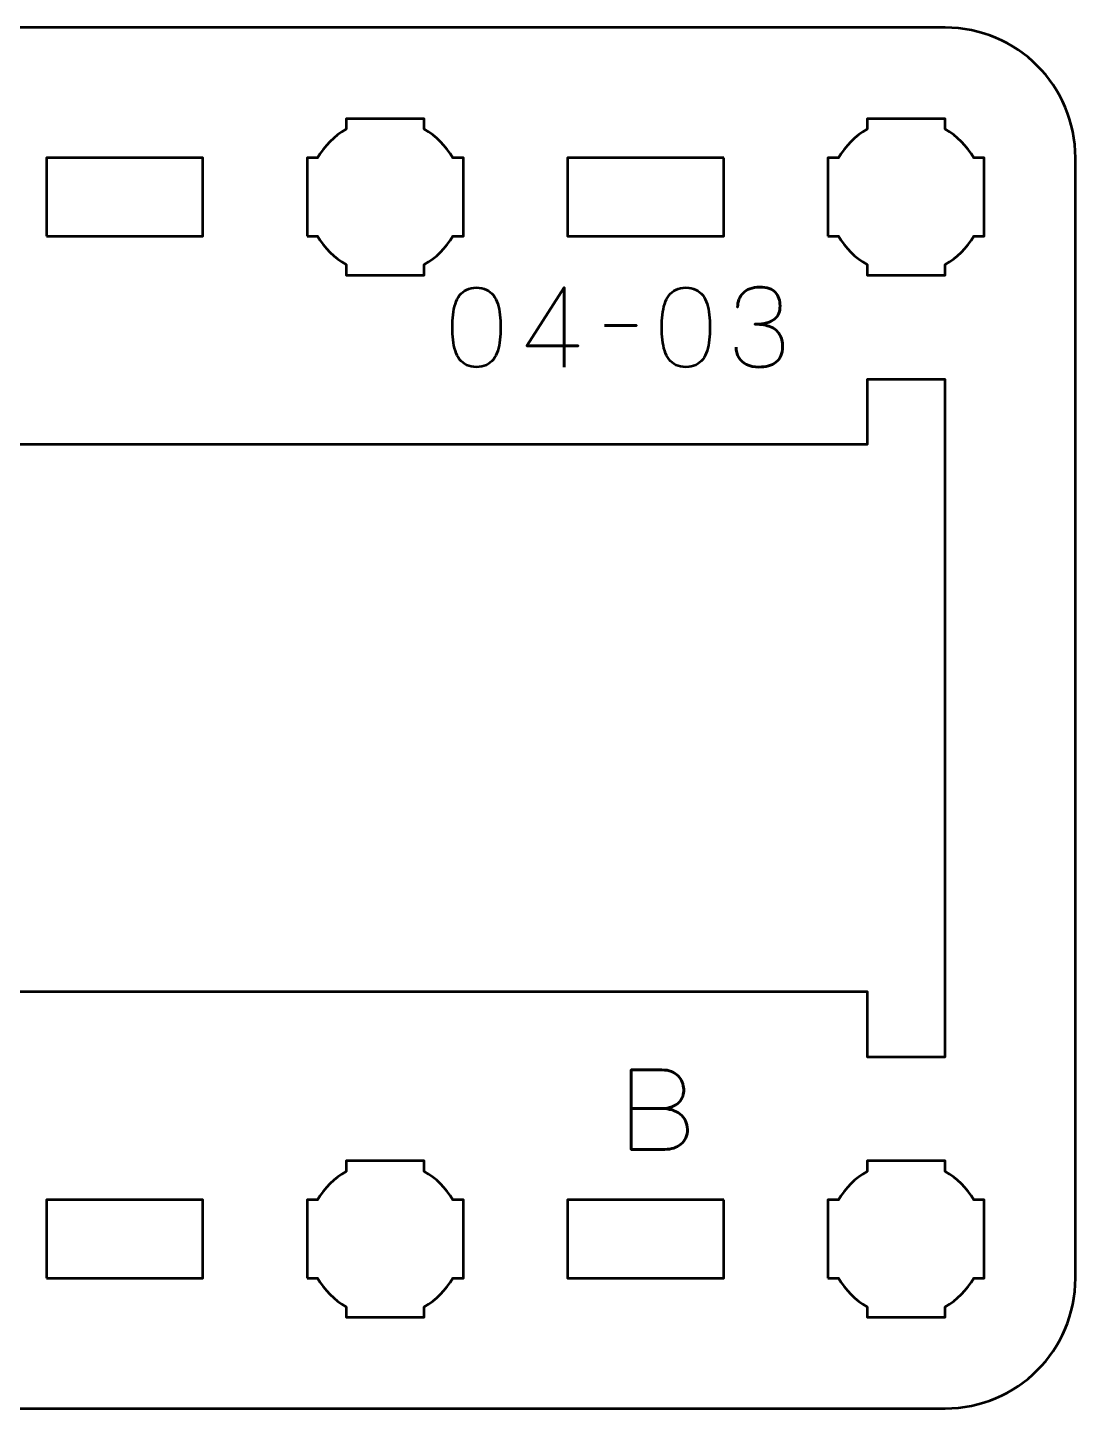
# Model space of a CAD drawing. Header units: centimetres. Extents: x -34.2 to 13.2, y -23.5 to -6.2.
# Drawn here: x -22.87 to -18.85, y -23.5 to -18.2 of the extents above; entities that cross this region are included whole.
import ezdxf

# ---------------------------------------------------------------- set-up
doc = ezdxf.new("R2010")
doc.units = ezdxf.units.CM
doc.header["$MEASUREMENT"] = 0
doc.layers.add('Layer 1', color=7, linetype='Continuous')

msp = doc.modelspace()

# ---------------------------------------------------------------- linework, layer by layer
at = {"layer": 'Layer 1', "lineweight": 53}
for points, knots in [([(-18.85003, -23.00009), (-18.85011, -23.27715), (-19.07318, -23.50003), (-19.35013, -23.50003), (-19.35013, -23.50003), (-22.11672, -23.50003), (-22.88334, -23.50003), (-25.64993, -23.50003), (-25.64993, -23.50003), (-25.92693, -23.50003), (-26.15003, -23.27694), (-26.15003, -22.99994), (-26.15003, -22.99994), (-26.15003, -22.99994), (-26.15003, -18.70008), (-26.15003, -18.70008), (-26.15003, -18.70008), (-26.15003, -18.42295), (-25.92693, -18.19999), (-25.64993, -18.19999), (-25.64993, -18.19999), (-22.88334, -18.19999), (-22.11672, -18.19999), (-19.35013, -18.19999), (-19.35013, -18.19999), (-19.07313, -18.19999), (-18.85003, -18.42308), (-18.85003, -18.70008), (-18.85003, -18.70008), (-18.85003, -18.70008), (-18.85003, -23.00009), (-18.85003, -23.00009)], [0, 0, 0, 0, 0.125, 0.125, 0.125, 0.125, 0.25, 0.25, 0.25, 0.25, 0.375, 0.375, 0.375, 0.375, 0.5, 0.5, 0.5, 0.5, 0.625, 0.625, 0.625, 0.625, 0.75, 0.75, 0.75, 0.75, 0.875, 0.875, 0.875, 0.875, 1, 1, 1, 1]), ([(-21.79998, -19.00008), (-21.79998, -19.00008), (-21.79998, -18.85156), (-21.79998, -18.85156), (-21.79998, -18.85156), (-21.79998, -18.85156), (-21.8, -18.85001), (-21.8, -18.85001), (-21.8, -18.85001), (-21.8, -18.85001), (-21.79998, -18.84846), (-21.79998, -18.84846), (-21.79998, -18.84846), (-21.79998, -18.84846), (-21.79998, -18.70008), (-21.79998, -18.70008), (-21.79998, -18.70008), (-21.79998, -18.70008), (-21.75989, -18.70008), (-21.75989, -18.70008), (-21.75989, -18.70008), (-21.73354, -18.65451), (-21.69554, -18.61653), (-21.64999, -18.59017), (-21.64999, -18.59017), (-21.64999, -18.59017), (-21.64999, -18.55008), (-21.64999, -18.55008), (-21.64999, -18.55008), (-21.64999, -18.55008), (-21.50594, -18.55008), (-21.50594, -18.55008), (-21.50594, -18.55008), (-21.50594, -18.55008), (-21.5, -18.55002), (-21.5, -18.55002), (-21.5, -18.55002), (-21.5, -18.55002), (-21.49406, -18.55008), (-21.49406, -18.55008), (-21.49406, -18.55008), (-21.49406, -18.55008), (-21.34999, -18.55008), (-21.34999, -18.55008), (-21.34999, -18.55008), (-21.34999, -18.55008), (-21.34999, -18.59015), (-21.34999, -18.59015), (-21.34999, -18.59015), (-21.30442, -18.61651), (-21.26643, -18.6545), (-21.24009, -18.70008), (-21.24009, -18.70008), (-21.24009, -18.70008), (-21.19999, -18.70008), (-21.19999, -18.70008), (-21.19999, -18.70008), (-21.19999, -18.70008), (-21.19999, -19.00008), (-21.19999, -19.00008), (-21.19999, -19.00008), (-21.19999, -19.00008), (-21.24018, -19.00008), (-21.24018, -19.00008), (-21.24018, -19.00008), (-21.26652, -19.04558), (-21.30448, -19.08352), (-21.34999, -19.10986), (-21.34999, -19.10986), (-21.34999, -19.10986), (-21.34999, -19.15007), (-21.34999, -19.15007), (-21.34999, -19.15007), (-21.34999, -19.15007), (-21.64999, -19.15007), (-21.64999, -19.15007), (-21.64999, -19.15007), (-21.64999, -19.15007), (-21.64999, -19.10984), (-21.64999, -19.10984), (-21.64999, -19.10984), (-21.69549, -19.0835), (-21.73345, -19.04557), (-21.75979, -19.00008), (-21.75979, -19.00008), (-21.75979, -19.00008), (-21.79998, -19.00008), (-21.79998, -19.00008)], [0, 0, 0, 0, 0.0454545, 0.0454545, 0.0454545, 0.0454545, 0.0909091, 0.0909091, 0.0909091, 0.0909091, 0.1363636, 0.1363636, 0.1363636, 0.1363636, 0.1818182, 0.1818182, 0.1818182, 0.1818182, 0.2272727, 0.2272727, 0.2272727, 0.2272727, 0.2727273, 0.2727273, 0.2727273, 0.2727273, 0.3181818, 0.3181818, 0.3181818, 0.3181818, 0.3636364, 0.3636364, 0.3636364, 0.3636364, 0.4090909, 0.4090909, 0.4090909, 0.4090909, 0.4545455, 0.4545455, 0.4545455, 0.4545455, 0.5, 0.5, 0.5, 0.5, 0.5454545, 0.5454545, 0.5454545, 0.5454545, 0.5909091, 0.5909091, 0.5909091, 0.5909091, 0.6363636, 0.6363636, 0.6363636, 0.6363636, 0.6818182, 0.6818182, 0.6818182, 0.6818182, 0.7272727, 0.7272727, 0.7272727, 0.7272727, 0.7727273, 0.7727273, 0.7727273, 0.7727273, 0.8181818, 0.8181818, 0.8181818, 0.8181818, 0.8636364, 0.8636364, 0.8636364, 0.8636364, 0.9090909, 0.9090909, 0.9090909, 0.9090909, 0.9545455, 0.9545455, 0.9545455, 0.9545455, 1, 1, 1, 1]), ([(-19.79998, -19.00008), (-19.79998, -19.00008), (-19.79998, -18.85156), (-19.79998, -18.85156), (-19.79998, -18.85156), (-19.79998, -18.85156), (-19.8, -18.85001), (-19.8, -18.85001), (-19.8, -18.85001), (-19.8, -18.85001), (-19.79998, -18.84846), (-19.79998, -18.84846), (-19.79998, -18.84846), (-19.79998, -18.84846), (-19.79998, -18.70008), (-19.79998, -18.70008), (-19.79998, -18.70008), (-19.79998, -18.70008), (-19.75989, -18.70008), (-19.75989, -18.70008), (-19.75989, -18.70008), (-19.73354, -18.65451), (-19.69554, -18.61653), (-19.64999, -18.59017), (-19.64999, -18.59017), (-19.64999, -18.59017), (-19.64999, -18.55008), (-19.64999, -18.55008), (-19.64999, -18.55008), (-19.64999, -18.55008), (-19.50594, -18.55008), (-19.50594, -18.55008), (-19.50594, -18.55008), (-19.50594, -18.55008), (-19.5, -18.55002), (-19.5, -18.55002), (-19.5, -18.55002), (-19.5, -18.55002), (-19.49406, -18.55008), (-19.49406, -18.55008), (-19.49406, -18.55008), (-19.49406, -18.55008), (-19.34999, -18.55008), (-19.34999, -18.55008), (-19.34999, -18.55008), (-19.34999, -18.55008), (-19.34999, -18.59015), (-19.34999, -18.59015), (-19.34999, -18.59015), (-19.30442, -18.61651), (-19.26643, -18.6545), (-19.24009, -18.70008), (-19.24009, -18.70008), (-19.24009, -18.70008), (-19.19999, -18.70008), (-19.19999, -18.70008), (-19.19999, -18.70008), (-19.19999, -18.70008), (-19.19999, -19.00008), (-19.19999, -19.00008), (-19.19999, -19.00008), (-19.19999, -19.00008), (-19.24018, -19.00008), (-19.24018, -19.00008), (-19.24018, -19.00008), (-19.26652, -19.04558), (-19.30448, -19.08352), (-19.34999, -19.10986), (-19.34999, -19.10986), (-19.34999, -19.10986), (-19.34999, -19.15007), (-19.34999, -19.15007), (-19.34999, -19.15007), (-19.34999, -19.15007), (-19.64999, -19.15007), (-19.64999, -19.15007), (-19.64999, -19.15007), (-19.64999, -19.15007), (-19.64999, -19.10984), (-19.64999, -19.10984), (-19.64999, -19.10984), (-19.69549, -19.0835), (-19.73345, -19.04557), (-19.75979, -19.00008), (-19.75979, -19.00008), (-19.75979, -19.00008), (-19.79998, -19.00008), (-19.79998, -19.00008)], [0, 0, 0, 0, 0.0454545, 0.0454545, 0.0454545, 0.0454545, 0.0909091, 0.0909091, 0.0909091, 0.0909091, 0.1363636, 0.1363636, 0.1363636, 0.1363636, 0.1818182, 0.1818182, 0.1818182, 0.1818182, 0.2272727, 0.2272727, 0.2272727, 0.2272727, 0.2727273, 0.2727273, 0.2727273, 0.2727273, 0.3181818, 0.3181818, 0.3181818, 0.3181818, 0.3636364, 0.3636364, 0.3636364, 0.3636364, 0.4090909, 0.4090909, 0.4090909, 0.4090909, 0.4545455, 0.4545455, 0.4545455, 0.4545455, 0.5, 0.5, 0.5, 0.5, 0.5454545, 0.5454545, 0.5454545, 0.5454545, 0.5909091, 0.5909091, 0.5909091, 0.5909091, 0.6363636, 0.6363636, 0.6363636, 0.6363636, 0.6818182, 0.6818182, 0.6818182, 0.6818182, 0.7272727, 0.7272727, 0.7272727, 0.7272727, 0.7727273, 0.7727273, 0.7727273, 0.7727273, 0.8181818, 0.8181818, 0.8181818, 0.8181818, 0.8636364, 0.8636364, 0.8636364, 0.8636364, 0.9090909, 0.9090909, 0.9090909, 0.9090909, 0.9545455, 0.9545455, 0.9545455, 0.9545455, 1, 1, 1, 1]), ([(-22.79998, -19.00008), (-22.79998, -19.00008), (-22.79998, -18.70008), (-22.79998, -18.70008), (-22.79998, -18.70008), (-22.79998, -18.70008), (-22.19999, -18.70008), (-22.19999, -18.70008), (-22.19999, -18.70008), (-22.19999, -18.70008), (-22.19999, -19.00008), (-22.19999, -19.00008), (-22.19999, -19.00008), (-22.19999, -19.00008), (-22.79998, -19.00008), (-22.79998, -19.00008)], [0, 0, 0, 0, 0.25, 0.25, 0.25, 0.25, 0.5, 0.5, 0.5, 0.5, 0.75, 0.75, 0.75, 0.75, 1, 1, 1, 1]), ([(-20.20008, -18.70008), (-20.20008, -18.70008), (-20.20008, -19.00009), (-20.20008, -19.00009), (-20.20008, -19.00009), (-20.20008, -19.00009), (-20.80007, -19.00009), (-20.80007, -19.00009), (-20.80007, -19.00009), (-20.80007, -19.00009), (-20.80007, -18.70008), (-20.80007, -18.70008), (-20.80007, -18.70008), (-20.80007, -18.70008), (-20.20008, -18.70008), (-20.20008, -18.70008)], [0, 0, 0, 0, 0.25, 0.25, 0.25, 0.25, 0.5, 0.5, 0.5, 0.5, 0.75, 0.75, 0.75, 0.75, 1, 1, 1, 1]), ([(-25.33758, -22.15008), (-25.33758, -22.15008), (-25.65009, -22.15008), (-25.65009, -22.15008), (-25.65009, -22.15008), (-25.65009, -21.25109), (-25.65009, -20.44908), (-25.65009, -19.55009), (-25.65009, -19.55009), (-25.65009, -19.55009), (-25.33758, -19.55009), (-25.33758, -19.55009), (-25.33758, -19.55009), (-25.33758, -19.55009), (-25.33758, -19.80001), (-25.33758, -19.80001), (-25.33758, -19.80001), (-22.91881, -19.80001), (-22.06143, -19.80002), (-19.65009, -19.80002), (-19.65009, -19.80002), (-19.65009, -19.80002), (-19.65009, -19.55009), (-19.65009, -19.55009), (-19.65009, -19.55009), (-19.65009, -19.55009), (-19.35008, -19.55009), (-19.35008, -19.55009), (-19.35008, -19.55009), (-19.35008, -20.44824), (-19.35008, -21.25193), (-19.35008, -22.15008), (-19.35008, -22.15008), (-19.35008, -22.15008), (-19.65009, -22.15008), (-19.65009, -22.15008), (-19.65009, -22.15008), (-19.65009, -22.15008), (-19.65009, -21.90001), (-19.65009, -21.90001), (-19.65009, -21.90001), (-22.09154, -21.9), (-22.8789, -21.89999), (-25.33758, -21.9), (-25.33758, -21.9), (-25.33758, -21.9), (-25.33758, -22.15008), (-25.33758, -22.15008)], [0, 0, 0, 0, 0.0833333, 0.0833333, 0.0833333, 0.0833333, 0.1666667, 0.1666667, 0.1666667, 0.1666667, 0.25, 0.25, 0.25, 0.25, 0.3333333, 0.3333333, 0.3333333, 0.3333333, 0.4166667, 0.4166667, 0.4166667, 0.4166667, 0.5, 0.5, 0.5, 0.5, 0.5833333, 0.5833333, 0.5833333, 0.5833333, 0.6666667, 0.6666667, 0.6666667, 0.6666667, 0.75, 0.75, 0.75, 0.75, 0.8333333, 0.8333333, 0.8333333, 0.8333333, 0.9166667, 0.9166667, 0.9166667, 0.9166667, 1, 1, 1, 1]), ([(-21.79998, -23.00008), (-21.79998, -23.00008), (-21.79998, -22.85156), (-21.79998, -22.85156), (-21.79998, -22.85156), (-21.79998, -22.85156), (-21.8, -22.85001), (-21.8, -22.85001), (-21.8, -22.85001), (-21.8, -22.85001), (-21.79998, -22.84846), (-21.79998, -22.84846), (-21.79998, -22.84846), (-21.79998, -22.84846), (-21.79998, -22.70008), (-21.79998, -22.70008), (-21.79998, -22.70008), (-21.79998, -22.70008), (-21.75989, -22.70008), (-21.75989, -22.70008), (-21.75989, -22.70008), (-21.73354, -22.65451), (-21.69554, -22.61653), (-21.64999, -22.59017), (-21.64999, -22.59017), (-21.64999, -22.59017), (-21.64999, -22.55008), (-21.64999, -22.55008), (-21.64999, -22.55008), (-21.64999, -22.55008), (-21.50594, -22.55008), (-21.50594, -22.55008), (-21.50594, -22.55008), (-21.50594, -22.55008), (-21.5, -22.55002), (-21.5, -22.55002), (-21.5, -22.55002), (-21.5, -22.55002), (-21.49406, -22.55008), (-21.49406, -22.55008), (-21.49406, -22.55008), (-21.49406, -22.55008), (-21.34999, -22.55008), (-21.34999, -22.55008), (-21.34999, -22.55008), (-21.34999, -22.55008), (-21.34999, -22.59015), (-21.34999, -22.59015), (-21.34999, -22.59015), (-21.30442, -22.61651), (-21.26643, -22.6545), (-21.24009, -22.70008), (-21.24009, -22.70008), (-21.24009, -22.70008), (-21.19999, -22.70008), (-21.19999, -22.70008), (-21.19999, -22.70008), (-21.19999, -22.70008), (-21.19999, -23.00008), (-21.19999, -23.00008), (-21.19999, -23.00008), (-21.19999, -23.00008), (-21.24018, -23.00008), (-21.24018, -23.00008), (-21.24018, -23.00008), (-21.26652, -23.04558), (-21.30448, -23.08352), (-21.34999, -23.10986), (-21.34999, -23.10986), (-21.34999, -23.10986), (-21.34999, -23.15007), (-21.34999, -23.15007), (-21.34999, -23.15007), (-21.34999, -23.15007), (-21.64999, -23.15007), (-21.64999, -23.15007), (-21.64999, -23.15007), (-21.64999, -23.15007), (-21.64999, -23.10984), (-21.64999, -23.10984), (-21.64999, -23.10984), (-21.69549, -23.0835), (-21.73345, -23.04557), (-21.75979, -23.00008), (-21.75979, -23.00008), (-21.75979, -23.00008), (-21.79998, -23.00008), (-21.79998, -23.00008)], [0, 0, 0, 0, 0.0454545, 0.0454545, 0.0454545, 0.0454545, 0.0909091, 0.0909091, 0.0909091, 0.0909091, 0.1363636, 0.1363636, 0.1363636, 0.1363636, 0.1818182, 0.1818182, 0.1818182, 0.1818182, 0.2272727, 0.2272727, 0.2272727, 0.2272727, 0.2727273, 0.2727273, 0.2727273, 0.2727273, 0.3181818, 0.3181818, 0.3181818, 0.3181818, 0.3636364, 0.3636364, 0.3636364, 0.3636364, 0.4090909, 0.4090909, 0.4090909, 0.4090909, 0.4545455, 0.4545455, 0.4545455, 0.4545455, 0.5, 0.5, 0.5, 0.5, 0.5454545, 0.5454545, 0.5454545, 0.5454545, 0.5909091, 0.5909091, 0.5909091, 0.5909091, 0.6363636, 0.6363636, 0.6363636, 0.6363636, 0.6818182, 0.6818182, 0.6818182, 0.6818182, 0.7272727, 0.7272727, 0.7272727, 0.7272727, 0.7727273, 0.7727273, 0.7727273, 0.7727273, 0.8181818, 0.8181818, 0.8181818, 0.8181818, 0.8636364, 0.8636364, 0.8636364, 0.8636364, 0.9090909, 0.9090909, 0.9090909, 0.9090909, 0.9545455, 0.9545455, 0.9545455, 0.9545455, 1, 1, 1, 1]), ([(-19.79998, -23.00008), (-19.79998, -23.00008), (-19.79998, -22.85156), (-19.79998, -22.85156), (-19.79998, -22.85156), (-19.79998, -22.85156), (-19.8, -22.85001), (-19.8, -22.85001), (-19.8, -22.85001), (-19.8, -22.85001), (-19.79998, -22.84846), (-19.79998, -22.84846), (-19.79998, -22.84846), (-19.79998, -22.84846), (-19.79998, -22.70008), (-19.79998, -22.70008), (-19.79998, -22.70008), (-19.79998, -22.70008), (-19.75989, -22.70008), (-19.75989, -22.70008), (-19.75989, -22.70008), (-19.73354, -22.65451), (-19.69554, -22.61653), (-19.64999, -22.59017), (-19.64999, -22.59017), (-19.64999, -22.59017), (-19.64999, -22.55008), (-19.64999, -22.55008), (-19.64999, -22.55008), (-19.64999, -22.55008), (-19.50594, -22.55008), (-19.50594, -22.55008), (-19.50594, -22.55008), (-19.50594, -22.55008), (-19.5, -22.55002), (-19.5, -22.55002), (-19.5, -22.55002), (-19.5, -22.55002), (-19.49406, -22.55008), (-19.49406, -22.55008), (-19.49406, -22.55008), (-19.49406, -22.55008), (-19.34999, -22.55008), (-19.34999, -22.55008), (-19.34999, -22.55008), (-19.34999, -22.55008), (-19.34999, -22.59015), (-19.34999, -22.59015), (-19.34999, -22.59015), (-19.30442, -22.61651), (-19.26643, -22.6545), (-19.24009, -22.70008), (-19.24009, -22.70008), (-19.24009, -22.70008), (-19.19999, -22.70008), (-19.19999, -22.70008), (-19.19999, -22.70008), (-19.19999, -22.70008), (-19.19999, -23.00008), (-19.19999, -23.00008), (-19.19999, -23.00008), (-19.19999, -23.00008), (-19.24018, -23.00008), (-19.24018, -23.00008), (-19.24018, -23.00008), (-19.26652, -23.04558), (-19.30448, -23.08352), (-19.34999, -23.10986), (-19.34999, -23.10986), (-19.34999, -23.10986), (-19.34999, -23.15007), (-19.34999, -23.15007), (-19.34999, -23.15007), (-19.34999, -23.15007), (-19.64999, -23.15007), (-19.64999, -23.15007), (-19.64999, -23.15007), (-19.64999, -23.15007), (-19.64999, -23.10984), (-19.64999, -23.10984), (-19.64999, -23.10984), (-19.69549, -23.0835), (-19.73345, -23.04557), (-19.75979, -23.00008), (-19.75979, -23.00008), (-19.75979, -23.00008), (-19.79998, -23.00008), (-19.79998, -23.00008)], [0, 0, 0, 0, 0.0454545, 0.0454545, 0.0454545, 0.0454545, 0.0909091, 0.0909091, 0.0909091, 0.0909091, 0.1363636, 0.1363636, 0.1363636, 0.1363636, 0.1818182, 0.1818182, 0.1818182, 0.1818182, 0.2272727, 0.2272727, 0.2272727, 0.2272727, 0.2727273, 0.2727273, 0.2727273, 0.2727273, 0.3181818, 0.3181818, 0.3181818, 0.3181818, 0.3636364, 0.3636364, 0.3636364, 0.3636364, 0.4090909, 0.4090909, 0.4090909, 0.4090909, 0.4545455, 0.4545455, 0.4545455, 0.4545455, 0.5, 0.5, 0.5, 0.5, 0.5454545, 0.5454545, 0.5454545, 0.5454545, 0.5909091, 0.5909091, 0.5909091, 0.5909091, 0.6363636, 0.6363636, 0.6363636, 0.6363636, 0.6818182, 0.6818182, 0.6818182, 0.6818182, 0.7272727, 0.7272727, 0.7272727, 0.7272727, 0.7727273, 0.7727273, 0.7727273, 0.7727273, 0.8181818, 0.8181818, 0.8181818, 0.8181818, 0.8636364, 0.8636364, 0.8636364, 0.8636364, 0.9090909, 0.9090909, 0.9090909, 0.9090909, 0.9545455, 0.9545455, 0.9545455, 0.9545455, 1, 1, 1, 1]), ([(-22.79998, -23.00008), (-22.79998, -23.00008), (-22.79998, -22.70008), (-22.79998, -22.70008), (-22.79998, -22.70008), (-22.79998, -22.70008), (-22.19999, -22.70008), (-22.19999, -22.70008), (-22.19999, -22.70008), (-22.19999, -22.70008), (-22.19999, -23.00008), (-22.19999, -23.00008), (-22.19999, -23.00008), (-22.19999, -23.00008), (-22.79998, -23.00008), (-22.79998, -23.00008)], [0, 0, 0, 0, 0.25, 0.25, 0.25, 0.25, 0.5, 0.5, 0.5, 0.5, 0.75, 0.75, 0.75, 0.75, 1, 1, 1, 1]), ([(-20.20008, -22.70008), (-20.20008, -22.70008), (-20.20008, -23.00009), (-20.20008, -23.00009), (-20.20008, -23.00009), (-20.20008, -23.00009), (-20.80007, -23.00009), (-20.80007, -23.00009), (-20.80007, -23.00009), (-20.80007, -23.00009), (-20.80007, -22.70008), (-20.80007, -22.70008), (-20.80007, -22.70008), (-20.80007, -22.70008), (-20.20008, -22.70008), (-20.20008, -22.70008)], [0, 0, 0, 0, 0.25, 0.25, 0.25, 0.25, 0.5, 0.5, 0.5, 0.5, 0.75, 0.75, 0.75, 0.75, 1, 1, 1, 1])]:
    msp.add_open_spline(points, degree=3, knots=knots, dxfattribs=at)
at = {"layer": 'Layer 1', "color": 5, "lineweight": 53}
for points, knots in [([(-21.14945, -19.50285), (-21.13464, -19.50278), (-21.12187, -19.50017), (-21.11121, -19.49509), (-21.11121, -19.49509), (-21.10063, -19.49001), (-21.09181, -19.48274), (-21.08476, -19.4735), (-21.08476, -19.4735), (-21.07777, -19.46419), (-21.07227, -19.45318), (-21.06818, -19.44048), (-21.06818, -19.44048), (-21.06415, -19.42778), (-21.06126, -19.41388), (-21.05964, -19.39864), (-21.05964, -19.39864), (-21.05794, -19.3834), (-21.0571, -19.36738), (-21.05717, -19.35045), (-21.05717, -19.35045), (-21.0571, -19.33359), (-21.05794, -19.31757), (-21.05964, -19.3024), (-21.05964, -19.3024), (-21.06126, -19.28723), (-21.06415, -19.27326), (-21.06818, -19.26056), (-21.06818, -19.26056), (-21.07227, -19.24793), (-21.07777, -19.23693), (-21.08476, -19.22754), (-21.08476, -19.22754), (-21.09181, -19.21823), (-21.10063, -19.21096), (-21.11121, -19.20588), (-21.11121, -19.20588), (-21.12187, -19.20073), (-21.13464, -19.19812), (-21.14945, -19.19805), (-21.14945, -19.19805), (-21.16427, -19.19812), (-21.17704, -19.20073), (-21.1877, -19.20588), (-21.1877, -19.20588), (-21.19828, -19.21096), (-21.2071, -19.21823), (-21.21415, -19.22754), (-21.21415, -19.22754), (-21.22114, -19.23693), (-21.22664, -19.24793), (-21.23073, -19.26056), (-21.23073, -19.26056), (-21.23476, -19.27326), (-21.23765, -19.28723), (-21.23927, -19.3024), (-21.23927, -19.3024), (-21.24096, -19.31757), (-21.24181, -19.33359), (-21.24174, -19.35045), (-21.24174, -19.35045), (-21.24181, -19.36738), (-21.24096, -19.3834), (-21.23927, -19.39864), (-21.23927, -19.39864), (-21.23765, -19.41388), (-21.23476, -19.42778), (-21.23073, -19.44048), (-21.23073, -19.44048), (-21.22664, -19.45318), (-21.22114, -19.46419), (-21.21415, -19.4735), (-21.21415, -19.4735), (-21.2071, -19.48274), (-21.19828, -19.49001), (-21.1877, -19.49509), (-21.1877, -19.49509), (-21.17704, -19.50017), (-21.16427, -19.50278), (-21.14945, -19.50285)], [0, 0, 0, 0, 0.05, 0.05, 0.05, 0.05, 0.1, 0.1, 0.1, 0.1, 0.15, 0.15, 0.15, 0.15, 0.2, 0.2, 0.2, 0.2, 0.25, 0.25, 0.25, 0.25, 0.3, 0.3, 0.3, 0.3, 0.35, 0.35, 0.35, 0.35, 0.4, 0.4, 0.4, 0.4, 0.45, 0.45, 0.45, 0.45, 0.5, 0.5, 0.5, 0.5, 0.55, 0.55, 0.55, 0.55, 0.6, 0.6, 0.6, 0.6, 0.65, 0.65, 0.65, 0.65, 0.7, 0.7, 0.7, 0.7, 0.75, 0.75, 0.75, 0.75, 0.8, 0.8, 0.8, 0.8, 0.85, 0.85, 0.85, 0.85, 0.9, 0.9, 0.9, 0.9, 0.95, 0.95, 0.95, 0.95, 1, 1, 1, 1]), ([(-21.14945, -19.50285), (-21.13464, -19.50278), (-21.12187, -19.50017), (-21.11121, -19.49509), (-21.11121, -19.49509), (-21.10063, -19.49001), (-21.09181, -19.48274), (-21.08476, -19.4735), (-21.08476, -19.4735), (-21.07777, -19.46419), (-21.07227, -19.45318), (-21.06818, -19.44048), (-21.06818, -19.44048), (-21.06415, -19.42778), (-21.06126, -19.41388), (-21.05964, -19.39864), (-21.05964, -19.39864), (-21.05794, -19.3834), (-21.0571, -19.36738), (-21.05717, -19.35045), (-21.05717, -19.35045), (-21.0571, -19.33359), (-21.05794, -19.31757), (-21.05964, -19.3024), (-21.05964, -19.3024), (-21.06126, -19.28723), (-21.06415, -19.27326), (-21.06818, -19.26056), (-21.06818, -19.26056), (-21.07227, -19.24793), (-21.07777, -19.23693), (-21.08476, -19.22754), (-21.08476, -19.22754), (-21.09181, -19.21823), (-21.10063, -19.21096), (-21.11121, -19.20588), (-21.11121, -19.20588), (-21.12187, -19.20073), (-21.13464, -19.19812), (-21.14945, -19.19805), (-21.14945, -19.19805), (-21.16427, -19.19812), (-21.17704, -19.20073), (-21.1877, -19.20588), (-21.1877, -19.20588), (-21.19828, -19.21096), (-21.2071, -19.21823), (-21.21415, -19.22754), (-21.21415, -19.22754), (-21.22114, -19.23693), (-21.22664, -19.24793), (-21.23073, -19.26056), (-21.23073, -19.26056), (-21.23476, -19.27326), (-21.23765, -19.28723), (-21.23927, -19.3024), (-21.23927, -19.3024), (-21.24096, -19.31757), (-21.24181, -19.33359), (-21.24174, -19.35045), (-21.24174, -19.35045), (-21.24181, -19.36738), (-21.24096, -19.3834), (-21.23927, -19.39864), (-21.23927, -19.39864), (-21.23765, -19.41388), (-21.23476, -19.42778), (-21.23073, -19.44048), (-21.23073, -19.44048), (-21.22664, -19.45318), (-21.22114, -19.46419), (-21.21415, -19.4735), (-21.21415, -19.4735), (-21.2071, -19.48274), (-21.19828, -19.49001), (-21.1877, -19.49509), (-21.1877, -19.49509), (-21.17704, -19.50017), (-21.16427, -19.50278), (-21.14945, -19.50285)], [0, 0, 0, 0, 0.05, 0.05, 0.05, 0.05, 0.1, 0.1, 0.1, 0.1, 0.15, 0.15, 0.15, 0.15, 0.2, 0.2, 0.2, 0.2, 0.25, 0.25, 0.25, 0.25, 0.3, 0.3, 0.3, 0.3, 0.35, 0.35, 0.35, 0.35, 0.4, 0.4, 0.4, 0.4, 0.45, 0.45, 0.45, 0.45, 0.5, 0.5, 0.5, 0.5, 0.55, 0.55, 0.55, 0.55, 0.6, 0.6, 0.6, 0.6, 0.65, 0.65, 0.65, 0.65, 0.7, 0.7, 0.7, 0.7, 0.75, 0.75, 0.75, 0.75, 0.8, 0.8, 0.8, 0.8, 0.85, 0.85, 0.85, 0.85, 0.9, 0.9, 0.9, 0.9, 0.95, 0.95, 0.95, 0.95, 1, 1, 1, 1]), ([(-20.81291, -19.50285), (-20.81291, -19.50285), (-20.81291, -19.19763), (-20.81291, -19.19763), (-20.81291, -19.19763), (-20.81291, -19.19763), (-20.95684, -19.42157), (-20.95684, -19.42157), (-20.95684, -19.42157), (-20.95684, -19.42157), (-20.75872, -19.42157), (-20.75872, -19.42157), (-20.75872, -19.42157), (-20.75872, -19.42157), (-20.95684, -19.42157), (-20.95684, -19.42157), (-20.95684, -19.42157), (-20.95684, -19.42157), (-20.81291, -19.19763), (-20.81291, -19.19763), (-20.81291, -19.19763), (-20.81291, -19.19763), (-20.81291, -19.50285), (-20.81291, -19.50285)], [0, 0, 0, 0, 0.1666667, 0.1666667, 0.1666667, 0.1666667, 0.3333333, 0.3333333, 0.3333333, 0.3333333, 0.5, 0.5, 0.5, 0.5, 0.6666667, 0.6666667, 0.6666667, 0.6666667, 0.8333333, 0.8333333, 0.8333333, 0.8333333, 1, 1, 1, 1]), ([(-20.34555, -19.50285), (-20.33074, -19.50278), (-20.31797, -19.50017), (-20.30731, -19.49509), (-20.30731, -19.49509), (-20.29673, -19.49001), (-20.28791, -19.48274), (-20.28086, -19.4735), (-20.28086, -19.4735), (-20.27387, -19.46419), (-20.26837, -19.45318), (-20.26428, -19.44048), (-20.26428, -19.44048), (-20.26025, -19.42778), (-20.25736, -19.41388), (-20.25574, -19.39864), (-20.25574, -19.39864), (-20.25404, -19.3834), (-20.2532, -19.36738), (-20.25327, -19.35045), (-20.25327, -19.35045), (-20.2532, -19.33359), (-20.25404, -19.31757), (-20.25574, -19.3024), (-20.25574, -19.3024), (-20.25736, -19.28723), (-20.26025, -19.27326), (-20.26428, -19.26056), (-20.26428, -19.26056), (-20.26837, -19.24793), (-20.27387, -19.23693), (-20.28086, -19.22754), (-20.28086, -19.22754), (-20.28791, -19.21823), (-20.29673, -19.21096), (-20.30731, -19.20588), (-20.30731, -19.20588), (-20.31797, -19.20073), (-20.33074, -19.19812), (-20.34555, -19.19805), (-20.34555, -19.19805), (-20.36037, -19.19812), (-20.37314, -19.20073), (-20.3838, -19.20588), (-20.3838, -19.20588), (-20.39438, -19.21096), (-20.4032, -19.21823), (-20.41025, -19.22754), (-20.41025, -19.22754), (-20.41724, -19.23693), (-20.42274, -19.24793), (-20.42683, -19.26056), (-20.42683, -19.26056), (-20.43086, -19.27326), (-20.43375, -19.28723), (-20.43537, -19.3024), (-20.43537, -19.3024), (-20.43706, -19.31757), (-20.43791, -19.33359), (-20.43784, -19.35045), (-20.43784, -19.35045), (-20.43791, -19.36738), (-20.43706, -19.3834), (-20.43537, -19.39864), (-20.43537, -19.39864), (-20.43375, -19.41388), (-20.43086, -19.42778), (-20.42683, -19.44048), (-20.42683, -19.44048), (-20.42274, -19.45318), (-20.41724, -19.46419), (-20.41025, -19.4735), (-20.41025, -19.4735), (-20.4032, -19.48274), (-20.39438, -19.49001), (-20.3838, -19.49509), (-20.3838, -19.49509), (-20.37314, -19.50017), (-20.36037, -19.50278), (-20.34555, -19.50285)], [0, 0, 0, 0, 0.05, 0.05, 0.05, 0.05, 0.1, 0.1, 0.1, 0.1, 0.15, 0.15, 0.15, 0.15, 0.2, 0.2, 0.2, 0.2, 0.25, 0.25, 0.25, 0.25, 0.3, 0.3, 0.3, 0.3, 0.35, 0.35, 0.35, 0.35, 0.4, 0.4, 0.4, 0.4, 0.45, 0.45, 0.45, 0.45, 0.5, 0.5, 0.5, 0.5, 0.55, 0.55, 0.55, 0.55, 0.6, 0.6, 0.6, 0.6, 0.65, 0.65, 0.65, 0.65, 0.7, 0.7, 0.7, 0.7, 0.75, 0.75, 0.75, 0.75, 0.8, 0.8, 0.8, 0.8, 0.85, 0.85, 0.85, 0.85, 0.9, 0.9, 0.9, 0.9, 0.95, 0.95, 0.95, 0.95, 1, 1, 1, 1]), ([(-20.34555, -19.50285), (-20.33074, -19.50278), (-20.31797, -19.50017), (-20.30731, -19.49509), (-20.30731, -19.49509), (-20.29673, -19.49001), (-20.28791, -19.48274), (-20.28086, -19.4735), (-20.28086, -19.4735), (-20.27387, -19.46419), (-20.26837, -19.45318), (-20.26428, -19.44048), (-20.26428, -19.44048), (-20.26025, -19.42778), (-20.25736, -19.41388), (-20.25574, -19.39864), (-20.25574, -19.39864), (-20.25404, -19.3834), (-20.2532, -19.36738), (-20.25327, -19.35045), (-20.25327, -19.35045), (-20.2532, -19.33359), (-20.25404, -19.31757), (-20.25574, -19.3024), (-20.25574, -19.3024), (-20.25736, -19.28723), (-20.26025, -19.27326), (-20.26428, -19.26056), (-20.26428, -19.26056), (-20.26837, -19.24793), (-20.27387, -19.23693), (-20.28086, -19.22754), (-20.28086, -19.22754), (-20.28791, -19.21823), (-20.29673, -19.21096), (-20.30731, -19.20588), (-20.30731, -19.20588), (-20.31797, -19.20073), (-20.33074, -19.19812), (-20.34555, -19.19805), (-20.34555, -19.19805), (-20.36037, -19.19812), (-20.37314, -19.20073), (-20.3838, -19.20588), (-20.3838, -19.20588), (-20.39438, -19.21096), (-20.4032, -19.21823), (-20.41025, -19.22754), (-20.41025, -19.22754), (-20.41724, -19.23693), (-20.42274, -19.24793), (-20.42683, -19.26056), (-20.42683, -19.26056), (-20.43086, -19.27326), (-20.43375, -19.28723), (-20.43537, -19.3024), (-20.43537, -19.3024), (-20.43706, -19.31757), (-20.43791, -19.33359), (-20.43784, -19.35045), (-20.43784, -19.35045), (-20.43791, -19.36738), (-20.43706, -19.3834), (-20.43537, -19.39864), (-20.43537, -19.39864), (-20.43375, -19.41388), (-20.43086, -19.42778), (-20.42683, -19.44048), (-20.42683, -19.44048), (-20.42274, -19.45318), (-20.41724, -19.46419), (-20.41025, -19.4735), (-20.41025, -19.4735), (-20.4032, -19.48274), (-20.39438, -19.49001), (-20.3838, -19.49509), (-20.3838, -19.49509), (-20.37314, -19.50017), (-20.36037, -19.50278), (-20.34555, -19.50285)], [0, 0, 0, 0, 0.05, 0.05, 0.05, 0.05, 0.1, 0.1, 0.1, 0.1, 0.15, 0.15, 0.15, 0.15, 0.2, 0.2, 0.2, 0.2, 0.25, 0.25, 0.25, 0.25, 0.3, 0.3, 0.3, 0.3, 0.35, 0.35, 0.35, 0.35, 0.4, 0.4, 0.4, 0.4, 0.45, 0.45, 0.45, 0.45, 0.5, 0.5, 0.5, 0.5, 0.55, 0.55, 0.55, 0.55, 0.6, 0.6, 0.6, 0.6, 0.65, 0.65, 0.65, 0.65, 0.7, 0.7, 0.7, 0.7, 0.75, 0.75, 0.75, 0.75, 0.8, 0.8, 0.8, 0.8, 0.85, 0.85, 0.85, 0.85, 0.9, 0.9, 0.9, 0.9, 0.95, 0.95, 0.95, 0.95, 1, 1, 1, 1]), ([(-20.15294, -19.42623), (-20.15287, -19.44147), (-20.14934, -19.45473), (-20.14236, -19.46623), (-20.14236, -19.46623), (-20.13537, -19.47766), (-20.12542, -19.48662), (-20.11244, -19.49304), (-20.11244, -19.49304), (-20.09946, -19.49946), (-20.08387, -19.50271), (-20.06573, -19.50285), (-20.06573, -19.50285), (-20.05212, -19.50285), (-20.03977, -19.50144), (-20.02855, -19.49848), (-20.02855, -19.49848), (-20.0174, -19.49551), (-20.00781, -19.49093), (-19.99969, -19.48465), (-19.99969, -19.48465), (-19.99158, -19.47837), (-19.98537, -19.47025), (-19.98093, -19.46038), (-19.98093, -19.46038), (-19.97655, -19.45043), (-19.97437, -19.4385), (-19.9743, -19.42453), (-19.9743, -19.42453), (-19.97422, -19.40591), (-19.97803, -19.39017), (-19.98558, -19.3774), (-19.98558, -19.3774), (-19.99313, -19.36463), (-20.00485, -19.35504), (-20.02058, -19.34848), (-20.02058, -19.34848), (-20.03631, -19.34191), (-20.05649, -19.3386), (-20.08097, -19.3386), (-20.08097, -19.3386), (-20.0627, -19.33867), (-20.04739, -19.33698), (-20.0349, -19.33352), (-20.0349, -19.33352), (-20.02248, -19.33006), (-20.01254, -19.32519), (-20.00506, -19.31884), (-20.00506, -19.31884), (-19.99758, -19.31256), (-19.99215, -19.30508), (-19.9889, -19.29648), (-19.9889, -19.29648), (-19.98558, -19.28794), (-19.98396, -19.27856), (-19.98403, -19.26833), (-19.98403, -19.26833), (-19.98396, -19.25809), (-19.98537, -19.24864), (-19.98819, -19.23989), (-19.98819, -19.23989), (-19.99095, -19.23114), (-19.99546, -19.22345), (-20.0016, -19.21689), (-20.0016, -19.21689), (-20.00774, -19.21033), (-20.01585, -19.20518), (-20.0258, -19.20151), (-20.0258, -19.20151), (-20.03582, -19.19784), (-20.04803, -19.19601), (-20.06235, -19.19594), (-20.06235, -19.19594), (-20.0766, -19.19601), (-20.08909, -19.19812), (-20.09967, -19.20222), (-20.09967, -19.20222), (-20.11033, -19.20631), (-20.11907, -19.21188), (-20.12613, -19.21901), (-20.12613, -19.21901), (-20.13311, -19.22613), (-20.13834, -19.23425), (-20.14179, -19.24342), (-20.14179, -19.24342), (-20.14532, -19.25259), (-20.14701, -19.26233), (-20.14701, -19.27256), (-20.14701, -19.27256), (-20.14701, -19.26233), (-20.14532, -19.25259), (-20.14179, -19.24342), (-20.14179, -19.24342), (-20.13834, -19.23425), (-20.13311, -19.22613), (-20.12613, -19.21901), (-20.12613, -19.21901), (-20.11907, -19.21188), (-20.11033, -19.20631), (-20.09967, -19.20222), (-20.09967, -19.20222), (-20.08909, -19.19812), (-20.0766, -19.19601), (-20.06235, -19.19594), (-20.06235, -19.19594), (-20.04803, -19.19601), (-20.03582, -19.19784), (-20.0258, -19.20151), (-20.0258, -19.20151), (-20.01585, -19.20518), (-20.00774, -19.21033), (-20.0016, -19.21689), (-20.0016, -19.21689), (-19.99546, -19.22345), (-19.99095, -19.23114), (-19.98819, -19.23989), (-19.98819, -19.23989), (-19.98537, -19.24864), (-19.98396, -19.25809), (-19.98403, -19.26833), (-19.98403, -19.26833), (-19.98396, -19.27856), (-19.98558, -19.28794), (-19.9889, -19.29648), (-19.9889, -19.29648), (-19.99215, -19.30508), (-19.99758, -19.31256), (-20.00506, -19.31884), (-20.00506, -19.31884), (-20.01254, -19.32519), (-20.02248, -19.33006), (-20.0349, -19.33352), (-20.0349, -19.33352), (-20.04739, -19.33698), (-20.0627, -19.33867), (-20.08097, -19.3386), (-20.08097, -19.3386), (-20.05649, -19.3386), (-20.03631, -19.34191), (-20.02058, -19.34848), (-20.02058, -19.34848), (-20.00485, -19.35504), (-19.99313, -19.36463), (-19.98558, -19.3774), (-19.98558, -19.3774), (-19.97803, -19.39017), (-19.97422, -19.40591), (-19.9743, -19.42453), (-19.9743, -19.42453), (-19.97437, -19.4385), (-19.97655, -19.45043), (-19.98093, -19.46038), (-19.98093, -19.46038), (-19.98537, -19.47025), (-19.99158, -19.47837), (-19.99969, -19.48465), (-19.99969, -19.48465), (-20.00781, -19.49093), (-20.0174, -19.49551), (-20.02855, -19.49848), (-20.02855, -19.49848), (-20.03977, -19.50144), (-20.05212, -19.50285), (-20.06573, -19.50285), (-20.06573, -19.50285), (-20.08387, -19.50271), (-20.09946, -19.49946), (-20.11244, -19.49304), (-20.11244, -19.49304), (-20.12542, -19.48662), (-20.13537, -19.47766), (-20.14236, -19.46623), (-20.14236, -19.46623), (-20.14934, -19.45473), (-20.15287, -19.44147), (-20.15294, -19.42623)], [0, 0, 0, 0, 0.0227273, 0.0227273, 0.0227273, 0.0227273, 0.0454545, 0.0454545, 0.0454545, 0.0454545, 0.0681818, 0.0681818, 0.0681818, 0.0681818, 0.0909091, 0.0909091, 0.0909091, 0.0909091, 0.1136364, 0.1136364, 0.1136364, 0.1136364, 0.1363636, 0.1363636, 0.1363636, 0.1363636, 0.1590909, 0.1590909, 0.1590909, 0.1590909, 0.1818182, 0.1818182, 0.1818182, 0.1818182, 0.2045455, 0.2045455, 0.2045455, 0.2045455, 0.2272727, 0.2272727, 0.2272727, 0.2272727, 0.25, 0.25, 0.25, 0.25, 0.2727273, 0.2727273, 0.2727273, 0.2727273, 0.2954545, 0.2954545, 0.2954545, 0.2954545, 0.3181818, 0.3181818, 0.3181818, 0.3181818, 0.3409091, 0.3409091, 0.3409091, 0.3409091, 0.3636364, 0.3636364, 0.3636364, 0.3636364, 0.3863636, 0.3863636, 0.3863636, 0.3863636, 0.4090909, 0.4090909, 0.4090909, 0.4090909, 0.4318182, 0.4318182, 0.4318182, 0.4318182, 0.4545455, 0.4545455, 0.4545455, 0.4545455, 0.4772727, 0.4772727, 0.4772727, 0.4772727, 0.5, 0.5, 0.5, 0.5, 0.5227273, 0.5227273, 0.5227273, 0.5227273, 0.5454545, 0.5454545, 0.5454545, 0.5454545, 0.5681818, 0.5681818, 0.5681818, 0.5681818, 0.5909091, 0.5909091, 0.5909091, 0.5909091, 0.6136364, 0.6136364, 0.6136364, 0.6136364, 0.6363636, 0.6363636, 0.6363636, 0.6363636, 0.6590909, 0.6590909, 0.6590909, 0.6590909, 0.6818182, 0.6818182, 0.6818182, 0.6818182, 0.7045455, 0.7045455, 0.7045455, 0.7045455, 0.7272727, 0.7272727, 0.7272727, 0.7272727, 0.75, 0.75, 0.75, 0.75, 0.7727273, 0.7727273, 0.7727273, 0.7727273, 0.7954545, 0.7954545, 0.7954545, 0.7954545, 0.8181818, 0.8181818, 0.8181818, 0.8181818, 0.8409091, 0.8409091, 0.8409091, 0.8409091, 0.8636364, 0.8636364, 0.8636364, 0.8636364, 0.8863636, 0.8863636, 0.8863636, 0.8863636, 0.9090909, 0.9090909, 0.9090909, 0.9090909, 0.9318182, 0.9318182, 0.9318182, 0.9318182, 0.9545455, 0.9545455, 0.9545455, 0.9545455, 0.9772727, 0.9772727, 0.9772727, 0.9772727, 1, 1, 1, 1]), ([(-20.65797, -19.34325), (-20.65797, -19.34325), (-20.53478, -19.34325), (-20.53478, -19.34325), (-20.53478, -19.34325), (-20.53478, -19.34325), (-20.65797, -19.34325), (-20.65797, -19.34325)], [0, 0, 0, 0, 0.5, 0.5, 0.5, 0.5, 1, 1, 1, 1]), ([(-20.5557, -22.34888), (-20.5557, -22.34888), (-20.43844, -22.34888), (-20.43844, -22.34888), (-20.43844, -22.34888), (-20.4232, -22.34881), (-20.41022, -22.3467), (-20.39928, -22.34253), (-20.39928, -22.34253), (-20.38841, -22.33844), (-20.3796, -22.33287), (-20.37275, -22.32588), (-20.37275, -22.32588), (-20.36591, -22.3189), (-20.36097, -22.311), (-20.35786, -22.30225), (-20.35786, -22.30225), (-20.35483, -22.29357), (-20.35342, -22.28454), (-20.35377, -22.27523), (-20.35377, -22.27523), (-20.3542, -22.26591), (-20.35617, -22.25688), (-20.3597, -22.24806), (-20.3597, -22.24806), (-20.36316, -22.23924), (-20.36838, -22.23127), (-20.37522, -22.22414), (-20.37522, -22.22414), (-20.38206, -22.21702), (-20.3906, -22.21137), (-20.40097, -22.20721), (-20.40097, -22.20721), (-20.41135, -22.20298), (-20.42355, -22.20079), (-20.43759, -22.20072), (-20.43759, -22.20072), (-20.43759, -22.20072), (-20.5557, -22.20072), (-20.5557, -22.20072), (-20.5557, -22.20072), (-20.5557, -22.20072), (-20.5557, -22.50594), (-20.5557, -22.50594), (-20.5557, -22.50594), (-20.5557, -22.50594), (-20.42574, -22.50594), (-20.42574, -22.50594), (-20.42574, -22.50594), (-20.4136, -22.50594), (-20.40231, -22.50418), (-20.39187, -22.50072), (-20.39187, -22.50072), (-20.38143, -22.49719), (-20.37233, -22.49218), (-20.36443, -22.48548), (-20.36443, -22.48548), (-20.35659, -22.47885), (-20.35046, -22.4708), (-20.34608, -22.46128), (-20.34608, -22.46128), (-20.34171, -22.45175), (-20.33945, -22.44096), (-20.33938, -22.42889), (-20.33938, -22.42889), (-20.33966, -22.41676), (-20.3422, -22.40582), (-20.34707, -22.39602), (-20.34707, -22.39602), (-20.35194, -22.38621), (-20.35871, -22.37781), (-20.36746, -22.37076), (-20.36746, -22.37076), (-20.37621, -22.36377), (-20.38665, -22.35834), (-20.39865, -22.3546), (-20.39865, -22.3546), (-20.41064, -22.35086), (-20.4239, -22.34896), (-20.43844, -22.34888), (-20.43844, -22.34888), (-20.4239, -22.34896), (-20.41064, -22.35086), (-20.39865, -22.3546), (-20.39865, -22.3546), (-20.38665, -22.35834), (-20.37621, -22.36377), (-20.36746, -22.37076), (-20.36746, -22.37076), (-20.35871, -22.37781), (-20.35194, -22.38621), (-20.34707, -22.39602), (-20.34707, -22.39602), (-20.3422, -22.40582), (-20.33966, -22.41676), (-20.33938, -22.42889), (-20.33938, -22.42889), (-20.33945, -22.44096), (-20.34171, -22.45175), (-20.34608, -22.46128), (-20.34608, -22.46128), (-20.35046, -22.4708), (-20.35659, -22.47885), (-20.36443, -22.48548), (-20.36443, -22.48548), (-20.37233, -22.49218), (-20.38143, -22.49719), (-20.39187, -22.50072), (-20.39187, -22.50072), (-20.40231, -22.50418), (-20.4136, -22.50594), (-20.42574, -22.50594), (-20.42574, -22.50594), (-20.42574, -22.50594), (-20.5557, -22.50594), (-20.5557, -22.50594), (-20.5557, -22.50594), (-20.5557, -22.50594), (-20.5557, -22.20072), (-20.5557, -22.20072), (-20.5557, -22.20072), (-20.5557, -22.20072), (-20.43759, -22.20072), (-20.43759, -22.20072), (-20.43759, -22.20072), (-20.42355, -22.20079), (-20.41135, -22.20298), (-20.40097, -22.20721), (-20.40097, -22.20721), (-20.3906, -22.21137), (-20.38206, -22.21702), (-20.37522, -22.22414), (-20.37522, -22.22414), (-20.36838, -22.23127), (-20.36316, -22.23924), (-20.3597, -22.24806), (-20.3597, -22.24806), (-20.35617, -22.25688), (-20.3542, -22.26591), (-20.35377, -22.27523), (-20.35377, -22.27523), (-20.35342, -22.28454), (-20.35483, -22.29357), (-20.35786, -22.30225), (-20.35786, -22.30225), (-20.36097, -22.311), (-20.36591, -22.3189), (-20.37275, -22.32588), (-20.37275, -22.32588), (-20.3796, -22.33287), (-20.38841, -22.33844), (-20.39928, -22.34253), (-20.39928, -22.34253), (-20.41022, -22.3467), (-20.4232, -22.34881), (-20.43844, -22.34888), (-20.43844, -22.34888), (-20.43844, -22.34888), (-20.5557, -22.34888), (-20.5557, -22.34888)], [0, 0, 0, 0, 0.025, 0.025, 0.025, 0.025, 0.05, 0.05, 0.05, 0.05, 0.075, 0.075, 0.075, 0.075, 0.1, 0.1, 0.1, 0.1, 0.125, 0.125, 0.125, 0.125, 0.15, 0.15, 0.15, 0.15, 0.175, 0.175, 0.175, 0.175, 0.2, 0.2, 0.2, 0.2, 0.225, 0.225, 0.225, 0.225, 0.25, 0.25, 0.25, 0.25, 0.275, 0.275, 0.275, 0.275, 0.3, 0.3, 0.3, 0.3, 0.325, 0.325, 0.325, 0.325, 0.35, 0.35, 0.35, 0.35, 0.375, 0.375, 0.375, 0.375, 0.4, 0.4, 0.4, 0.4, 0.425, 0.425, 0.425, 0.425, 0.45, 0.45, 0.45, 0.45, 0.475, 0.475, 0.475, 0.475, 0.5, 0.5, 0.5, 0.5, 0.525, 0.525, 0.525, 0.525, 0.55, 0.55, 0.55, 0.55, 0.575, 0.575, 0.575, 0.575, 0.6, 0.6, 0.6, 0.6, 0.625, 0.625, 0.625, 0.625, 0.65, 0.65, 0.65, 0.65, 0.675, 0.675, 0.675, 0.675, 0.7, 0.7, 0.7, 0.7, 0.725, 0.725, 0.725, 0.725, 0.75, 0.75, 0.75, 0.75, 0.775, 0.775, 0.775, 0.775, 0.8, 0.8, 0.8, 0.8, 0.825, 0.825, 0.825, 0.825, 0.85, 0.85, 0.85, 0.85, 0.875, 0.875, 0.875, 0.875, 0.9, 0.9, 0.9, 0.9, 0.925, 0.925, 0.925, 0.925, 0.95, 0.95, 0.95, 0.95, 0.975, 0.975, 0.975, 0.975, 1, 1, 1, 1])]:
    msp.add_open_spline(points, degree=3, knots=knots, dxfattribs=at)

doc.saveas('drawing.dxf')
